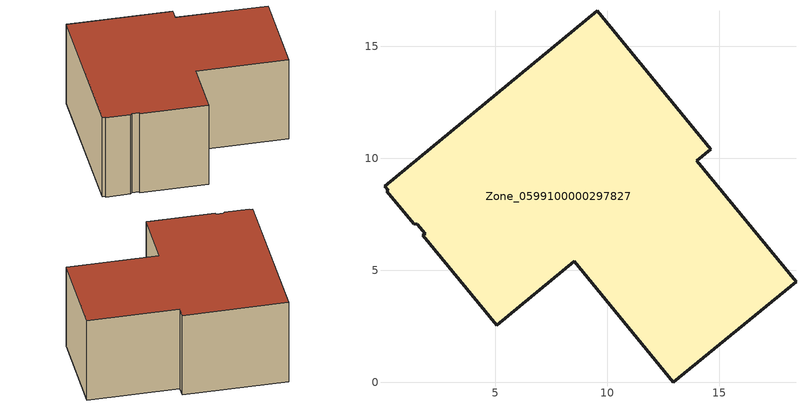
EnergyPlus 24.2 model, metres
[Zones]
Zone_0599100000297827
 floor ground (C_G): 1.35,7.07 0.15,8.53 0.21,8.57 0.05,8.75 9.56,16.58 14.63,10.4 14,9.89 18.43,4.49 12.95,0 8.52,5.39 5.06,2.55 1.77,6.56 1.88,6.63 1.51,7.06 z0
 wall outside (C_F): 14.63,10.4 9.56,16.58 0.05,8.75 0.21,8.57 0.15,8.53 1.35,7.07 1.51,7.06 1.88,6.63 1.77,6.56 5.06,2.55 8.52,5.39 12.95,0 18.43,4.49 14,9.89 14.63,10.4 z0:7.06
 roof outside (C_R): 0.15,8.53 1.35,7.07 1.51,7.06 1.88,6.63 1.77,6.56 5.06,2.55 8.52,5.39 12.95,0 18.43,4.49 14,9.89 14.63,10.4 9.56,16.58 0.05,8.75 0.21,8.57 z7.06
[BUILDING]
Pand.0599100000297827: North Axis=0; Terrain=City; Loads Convergence Tolerance Value=0.04; Temperature Convergence Tolerance Value=0.4; Solar Distribution=FullExterior; Maximum Number of Warmup Days=25; Minimum Number of Warmup Days=1
[Site:Location]
Rotterdam.The.Hague.AP_ZH_NLD Design_Conditions: Latitude=51.96; Longitude=4.45; Time Zone=1; Elevation=-4.5
[SITE:GROUNDTEMPERATURE:BUILDINGSURFACE]
18, 18, 18, 18, 18, 18, 18, 18, 18, 18, 18, 18
[MATERIAL] Thermal Absorptance=0.9; Solar Absorptance=0.7; Visible Absorptance=0.7
Name | Roughness | Thickness | Conductivity | Density | Specific Heat
G.D.1992-2005 | MediumSmooth | 0.15 | 0.06 | 540 | 1210
F.D.1992-2005 | Rough | 0.3 | 0.12 | 1920 | 840
R.D.1992-2005 | MediumRough | 0.2 | 0.08 | 1500 | 1000
[CONSTRUCTION]
C_G: G.D.1992-2005
C_F: F.D.1992-2005
C_R: R.D.1992-2005
[ZONE]
Zone_0599100000297827: Type=1; Multiplier=1; Ceiling Height=Autocalculate; Volume=Autocalculate; Floor Area=autocalculate; Part of Total Floor Area=Yes
[ZONEINFILTRATION:DESIGNFLOWRATE]
Infil_Zone_0599100000297827: Zone or ZoneList or Space or SpaceList=Zone_0599100000297827; Schedule=AlwaysOn; Design Flow Rate Calculation Method=Flow/Area; Flow Rate per Floor Area=0.0021; Constant Term Coefficient=1; Temperature Term Coefficient=0; Velocity Term Coefficient=0; Velocity Squared Term Coefficient=0
[HVACTEMPLATE:ZONE:IDEALLOADSAIRSYSTEM]
Zone_0599100000297827: Maximum Heating Supply Air Temperature=50; Minimum Cooling Supply Air Temperature=13; Maximum Heating Supply Air Humidity Ratio=0.0156; Minimum Cooling Supply Air Humidity Ratio=0.0077; Heating Limit=NoLimit; Cooling Limit=NoLimit; Dehumidification Control Type=ConstantSensibleHeatRatio; Cooling Sensible Heat Ratio=0.7; Dehumidification Setpoint=60; Humidification Control Type=None; Humidification Setpoint=30; Outdoor Air Method=None; Outdoor Air Flow Rate per Person=0.00944; Outdoor Air Flow Rate per Zone Floor Area=0; Outdoor Air Flow Rate per Zone=0; Demand Controlled Ventilation Type=None; Outdoor Air Economizer Type=NoEconomizer; Heat Recovery Type=None; Sensible Heat Recovery Effectiveness=0.7; Latent Heat Recovery Effectiveness=0.65
[ZONECONTROL:THERMOSTAT]
ThermostatControl_Zone_0599100000297827: Zone or ZoneList=Zone_0599100000297827; Control Type Schedule=DualSetpointControlType; Control 1=Thermostat_Zone_0599100000297827; Temperature Difference Between Cutout And Setpoint=0
[THERMOSTATSETPOINT:DUALSETPOINT]
Thermostat_Zone_0599100000297827: Heating Setpoint Temperature Schedule=HeatingSetpoint_Zone_0599100000297827; Cooling Setpoint Temperature Schedule=CoolingSetpoint_Zone_0599100000297827
[SCHEDULE:COMPACT]
HeatingSetpoint_Zone_0599100000297827: Through: 12/31, For: AllDays, Until: 24:00, 21
CoolingSetpoint_Zone_0599100000297827: Through: 12/31, For: AllDays, Until: 24:00, 24
DualSetpointControlType: Through: 12/31, For: AllDays, Until: 24:00, 4
AlwaysOn: Through: 12/31, For: AllDays, Until: 24:00, 1
